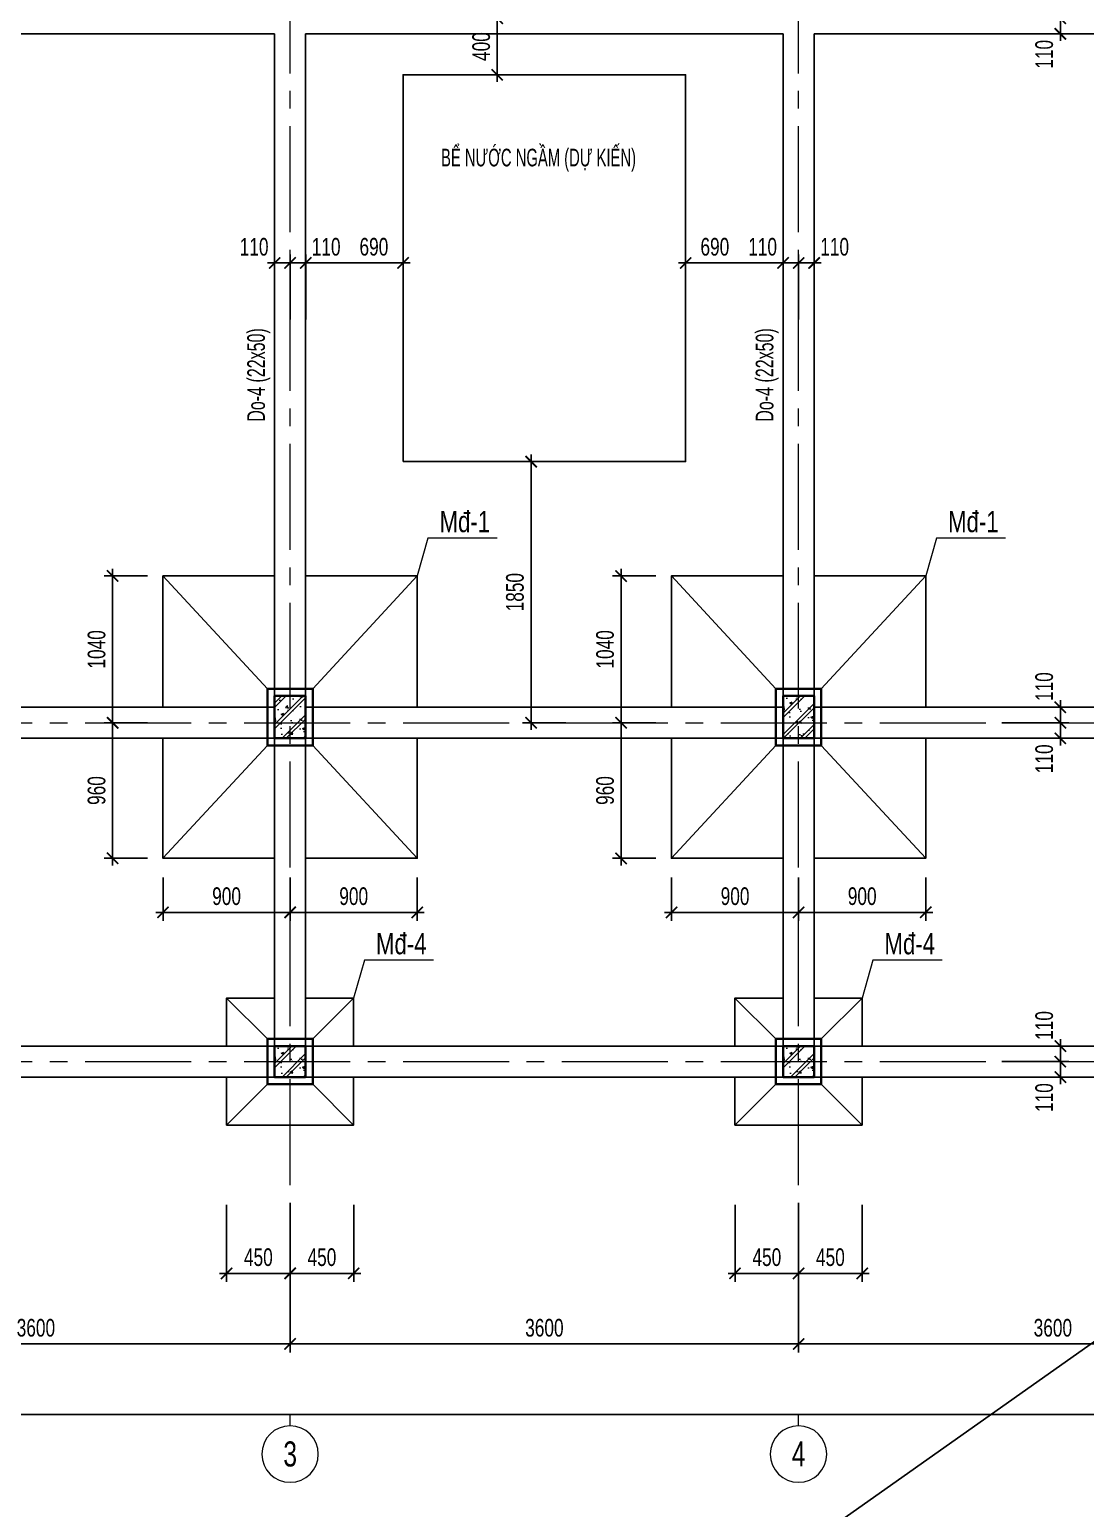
# Model space of a CAD drawing. Header units: millimetres. Extents: x 0 to 42050, y 0 to 29700.
# Drawn here: x 10343 to 17818, y 11447 to 21922 of the extents above; entities that cross this region are included whole.
import ezdxf
from ezdxf.enums import TextEntityAlignment as Align

# ---------------------------------------------------------------- set-up
doc = ezdxf.new("R2010")
doc.units = ezdxf.units.MM
doc.header["$LTSCALE"] = 1000
doc.header["$MEASUREMENT"] = 0
doc.linetypes.add('CENTER2', pattern=[1.125, 0.75, -0.125, 0.125, -0.125])
for name, color, linetype, lineweight in [('CDC_01.AXIS', 160, 'CENTER2', 13), ('CDC_02.DIM', 1, 'Continuous', 18), ('CDC_03.BORDER', 3, 'Continuous', 25), ('CDC_07.TEXTCOL', 3, 'Continuous', 18), ('CDC_08.TEXTBEAM', 2, 'Continuous', 18), ('CDC_09.COLUMN', 4, 'Continuous', 35), ('CDC_10.HATCH', 251, 'Continuous', 9)]:
    doc.layers.add(name, color=color, linetype=linetype, lineweight=lineweight)
doc.layers.add('KCS_Plotter', color=11, linetype='Continuous', plot=False)
doc.styles.add('KCS_BIGTEXT', font='arial.ttf', dxfattribs={"width": 0.7})
doc.styles.add('KCS_SMTEXT', font='arial.ttf', dxfattribs={"width": 0.7})
doc.dimstyles.new('KCS_DIM50', dxfattribs={"dimscale": 50, "dimtxt": 2.5, "dimasz": 1.6, "dimexe": 1.2, "dimexo": 0, "dimgap": 1, "dimtad": 1, "dimdec": 0, "dimzin": 0, "dimdsep": 46, "dimtxsty": 'KCS_SMTEXT', "dimblk": 'ARCHTICK', "dimcen": 0, "dimdle": 1, "dimclrd": 256, "dimclre": 256, "dimclrt": 2, "dimadec": 0, "dimazin": 0, "dimtfac": 1, "dimtdec": 0, "dimtix": 1, "dimtmove": 2, "dimatfit": 3, "dimfxl": 1, "dimtolj": 1, "dimtzin": 0, "dimarcsym": 0})

# ---------------------------------------------------------------- blocks, each defined once
blk = doc.blocks.new('_ArchTick')
at = {"color": 0, "linetype": 'ByBlock', "const_width": 0.15}
blk.add_lwpolyline([(-0.5, -0.5), (0.5, 0.5)], dxfattribs=at)
blk = doc.blocks.new('*D5')
at = {"layer": 'CDC_02.DIM', "lineweight": -2, "transparency": 16777216}
for p, q in [((4988, 13612), (4988, 12052)), ((33788, 13612), (33788, 12052)), ((33838, 12112), (4938, 12112))]:
    blk.add_line(p, q, dxfattribs=at)
at = {"layer": 'DEFPOINTS', "color": 0, "transparency": 16777216}
for p in [(4988, 13612), (33788, 13612), (4988, 12112)]:
    blk.add_point(p, dxfattribs=at)
at = {"layer": 'CDC_02.DIM', "lineweight": -2, "transparency": 16777216, "xscale": 80, "yscale": 80, "zscale": 80, "rotation": 180}
blk.add_blockref('_ArchTick', (4988, 12112), dxfattribs=at)
at = {"layer": 'CDC_02.DIM', "lineweight": -2, "transparency": 16777216, "xscale": 80, "yscale": 80, "zscale": 80}
blk.add_blockref('_ArchTick', (33788, 12112), dxfattribs=at)
at = {"layer": 'CDC_02.DIM', "color": 2, "transparency": 16777216, "insert": (19388, 12226), "char_height": 125, "attachment_point": 5, "style": 'KCS_SMTEXT'}
blk.add_mtext('\\A1;28800', dxfattribs=at)
blk = doc.blocks.new('*D12')
at = {"layer": 'CDC_02.DIM', "lineweight": -2, "transparency": 16777216}
for p, q in [((8588, 13612), (8588, 12552)), ((12188, 13612), (12188, 12552)), ((8538, 12612), (12238, 12612))]:
    blk.add_line(p, q, dxfattribs=at)
at = {"layer": 'DEFPOINTS', "color": 0, "transparency": 16777216}
for p in [(8588, 13612), (12188, 13612), (12188, 12612)]:
    blk.add_point(p, dxfattribs=at)
at = {"layer": 'CDC_02.DIM', "lineweight": -2, "transparency": 16777216, "xscale": 80, "yscale": 80, "zscale": 80, "rotation": 180}
blk.add_blockref('_ArchTick', (8588, 12612), dxfattribs=at)
at = {"layer": 'CDC_02.DIM', "lineweight": -2, "transparency": 16777216, "xscale": 80, "yscale": 80, "zscale": 80}
blk.add_blockref('_ArchTick', (12188, 12612), dxfattribs=at)
at = {"layer": 'CDC_02.DIM', "color": 2, "transparency": 16777216, "insert": (10388, 12726), "char_height": 125, "attachment_point": 5, "style": 'KCS_SMTEXT'}
blk.add_mtext('\\A1;3600', dxfattribs=at)
blk = doc.blocks.new('*D13')
at = {"layer": 'CDC_02.DIM', "lineweight": -2, "transparency": 16777216}
for p, q in [((12188, 13612), (12188, 12552)), ((15788, 13612), (15788, 12552)), ((12138, 12612), (15838, 12612))]:
    blk.add_line(p, q, dxfattribs=at)
at = {"layer": 'DEFPOINTS', "color": 0, "transparency": 16777216}
for p in [(12188, 13612), (15788, 13612), (15788, 12612)]:
    blk.add_point(p, dxfattribs=at)
at = {"layer": 'CDC_02.DIM', "lineweight": -2, "transparency": 16777216, "xscale": 80, "yscale": 80, "zscale": 80, "rotation": 180}
blk.add_blockref('_ArchTick', (12188, 12612), dxfattribs=at)
at = {"layer": 'CDC_02.DIM', "lineweight": -2, "transparency": 16777216, "xscale": 80, "yscale": 80, "zscale": 80}
blk.add_blockref('_ArchTick', (15788, 12612), dxfattribs=at)
at = {"layer": 'CDC_02.DIM', "color": 2, "transparency": 16777216, "insert": (13988, 12726), "char_height": 125, "attachment_point": 5, "style": 'KCS_SMTEXT'}
blk.add_mtext('\\A1;3600', dxfattribs=at)
blk = doc.blocks.new('*D15')
at = {"layer": 'CDC_02.DIM', "lineweight": -2, "transparency": 16777216}
for p, q in [((15788, 13612), (15788, 12552)), ((19388, 13612), (19388, 12552)), ((15738, 12612), (19438, 12612))]:
    blk.add_line(p, q, dxfattribs=at)
at = {"layer": 'DEFPOINTS', "color": 0, "transparency": 16777216}
for p in [(15788, 13612), (19388, 13612), (19388, 12612)]:
    blk.add_point(p, dxfattribs=at)
at = {"layer": 'CDC_02.DIM', "lineweight": -2, "transparency": 16777216, "xscale": 80, "yscale": 80, "zscale": 80, "rotation": 180}
blk.add_blockref('_ArchTick', (15788, 12612), dxfattribs=at)
at = {"layer": 'CDC_02.DIM', "lineweight": -2, "transparency": 16777216, "xscale": 80, "yscale": 80, "zscale": 80}
blk.add_blockref('_ArchTick', (19388, 12612), dxfattribs=at)
at = {"layer": 'CDC_02.DIM', "color": 2, "transparency": 16777216, "insert": (17588, 12726), "char_height": 125, "attachment_point": 5, "style": 'KCS_SMTEXT'}
blk.add_mtext('\\A1;3600', dxfattribs=at)
blk = doc.blocks.new('vong')
at = {"layer": 'CDC_02.DIM', "color": 1}
blk.add_line((0, -160), (0, 0), dxfattribs=at)
blk.add_circle((0, -560), 400, dxfattribs=at)
blk = doc.blocks.new('*D57')
at = {"layer": 'CDC_02.DIM', "lineweight": -2, "transparency": 16777216}
for p, q in [((11738, 13598), (11738, 13052)), ((12188, 13598), (12188, 13052)), ((11688, 13112), (12238, 13112))]:
    blk.add_line(p, q, dxfattribs=at)
at = {"layer": 'DEFPOINTS', "color": 0, "transparency": 16777216}
for p in [(11738, 13598), (12188, 13598), (12188, 13112)]:
    blk.add_point(p, dxfattribs=at)
at = {"layer": 'CDC_02.DIM', "lineweight": -2, "transparency": 16777216, "xscale": 80, "yscale": 80, "zscale": 80, "rotation": 180}
blk.add_blockref('_ArchTick', (11738, 13112), dxfattribs=at)
at = {"layer": 'CDC_02.DIM', "lineweight": -2, "transparency": 16777216, "xscale": 80, "yscale": 80, "zscale": 80}
blk.add_blockref('_ArchTick', (12188, 13112), dxfattribs=at)
at = {"layer": 'CDC_02.DIM', "color": 2, "transparency": 16777216, "insert": (11963, 13226), "char_height": 125, "attachment_point": 5, "style": 'KCS_SMTEXT'}
blk.add_mtext('\\A1;450', dxfattribs=at)
blk = doc.blocks.new('*D58')
at = {"layer": 'CDC_02.DIM', "lineweight": -2, "transparency": 16777216}
for p, q in [((12188, 13598), (12188, 13052)), ((12638, 13598), (12638, 13052)), ((12138, 13112), (12688, 13112))]:
    blk.add_line(p, q, dxfattribs=at)
at = {"layer": 'DEFPOINTS', "color": 0, "transparency": 16777216}
for p in [(12188, 13598), (12638, 13598), (12638, 13112)]:
    blk.add_point(p, dxfattribs=at)
at = {"layer": 'CDC_02.DIM', "lineweight": -2, "transparency": 16777216, "xscale": 80, "yscale": 80, "zscale": 80, "rotation": 180}
blk.add_blockref('_ArchTick', (12188, 13112), dxfattribs=at)
at = {"layer": 'CDC_02.DIM', "lineweight": -2, "transparency": 16777216, "xscale": 80, "yscale": 80, "zscale": 80}
blk.add_blockref('_ArchTick', (12638, 13112), dxfattribs=at)
at = {"layer": 'CDC_02.DIM', "color": 2, "transparency": 16777216, "insert": (12413, 13226), "char_height": 125, "attachment_point": 5, "style": 'KCS_SMTEXT'}
blk.add_mtext('\\A1;450', dxfattribs=at)
blk = doc.blocks.new('*D59')
at = {"layer": 'CDC_02.DIM', "lineweight": -2, "transparency": 16777216}
for p, q in [((15338, 13598), (15338, 13052)), ((15788, 13598), (15788, 13052)), ((15288, 13112), (15838, 13112))]:
    blk.add_line(p, q, dxfattribs=at)
at = {"layer": 'DEFPOINTS', "color": 0, "transparency": 16777216}
for p in [(15338, 13598), (15788, 13598), (15788, 13112)]:
    blk.add_point(p, dxfattribs=at)
at = {"layer": 'CDC_02.DIM', "lineweight": -2, "transparency": 16777216, "xscale": 80, "yscale": 80, "zscale": 80, "rotation": 180}
blk.add_blockref('_ArchTick', (15338, 13112), dxfattribs=at)
at = {"layer": 'CDC_02.DIM', "lineweight": -2, "transparency": 16777216, "xscale": 80, "yscale": 80, "zscale": 80}
blk.add_blockref('_ArchTick', (15788, 13112), dxfattribs=at)
at = {"layer": 'CDC_02.DIM', "color": 2, "transparency": 16777216, "insert": (15563, 13226), "char_height": 125, "attachment_point": 5, "style": 'KCS_SMTEXT'}
blk.add_mtext('\\A1;450', dxfattribs=at)
blk = doc.blocks.new('*D60')
at = {"layer": 'CDC_02.DIM', "lineweight": -2, "transparency": 16777216}
for p, q in [((15788, 13598), (15788, 13052)), ((16238, 13598), (16238, 13052)), ((15738, 13112), (16288, 13112))]:
    blk.add_line(p, q, dxfattribs=at)
at = {"layer": 'DEFPOINTS', "color": 0, "transparency": 16777216}
for p in [(15788, 13598), (16238, 13598), (16238, 13112)]:
    blk.add_point(p, dxfattribs=at)
at = {"layer": 'CDC_02.DIM', "lineweight": -2, "transparency": 16777216, "xscale": 80, "yscale": 80, "zscale": 80, "rotation": 180}
blk.add_blockref('_ArchTick', (15788, 13112), dxfattribs=at)
at = {"layer": 'CDC_02.DIM', "lineweight": -2, "transparency": 16777216, "xscale": 80, "yscale": 80, "zscale": 80}
blk.add_blockref('_ArchTick', (16238, 13112), dxfattribs=at)
at = {"layer": 'CDC_02.DIM', "color": 2, "transparency": 16777216, "insert": (16013, 13226), "char_height": 125, "attachment_point": 5, "style": 'KCS_SMTEXT'}
blk.add_mtext('\\A1;450', dxfattribs=at)
blk = doc.blocks.new('*D99')
at = {"layer": 'CDC_02.DIM', "lineweight": -2, "transparency": 16777216}
for p, q in [((11178, 17012), (10871, 17012)), ((10931, 16002), (10931, 17062)), ((11178, 16052), (10871, 16052))]:
    blk.add_line(p, q, dxfattribs=at)
at = {"layer": 'DEFPOINTS', "color": 0, "transparency": 16777216}
for p in [(10931, 17012), (11178, 17012), (11178, 16052)]:
    blk.add_point(p, dxfattribs=at)
at = {"layer": 'CDC_02.DIM', "lineweight": -2, "transparency": 16777216, "xscale": 80, "yscale": 80, "zscale": 80}
for p, rotation in [((10931, 17012), 90), ((10931, 16052), 270)]:
    blk.add_blockref('_ArchTick', p, dxfattribs=dict(at, rotation=rotation))
at = {"layer": 'CDC_02.DIM', "color": 2, "transparency": 16777216, "insert": (10818, 16532), "char_height": 125, "attachment_point": 5, "rotation": 90, "style": 'KCS_SMTEXT'}
blk.add_mtext('\\A1;960', dxfattribs=at)
blk = doc.blocks.new('*D100')
at = {"layer": 'CDC_02.DIM', "lineweight": -2, "transparency": 16777216}
for p, q in [((11178, 18052), (10871, 18052)), ((10931, 16962), (10931, 18102)), ((11178, 17012), (10871, 17012))]:
    blk.add_line(p, q, dxfattribs=at)
at = {"layer": 'DEFPOINTS', "color": 0, "transparency": 16777216}
for p in [(10931, 18052), (11178, 18052), (11178, 17012)]:
    blk.add_point(p, dxfattribs=at)
at = {"layer": 'CDC_02.DIM', "lineweight": -2, "transparency": 16777216, "xscale": 80, "yscale": 80, "zscale": 80}
for p, rotation in [((10931, 18052), 90), ((10931, 17012), 270)]:
    blk.add_blockref('_ArchTick', p, dxfattribs=dict(at, rotation=rotation))
at = {"layer": 'CDC_02.DIM', "color": 2, "transparency": 16777216, "insert": (10818, 17532), "char_height": 125, "attachment_point": 5, "rotation": 90, "style": 'KCS_SMTEXT'}
blk.add_mtext('\\A1;1040', dxfattribs=at)
blk = doc.blocks.new('*D101')
at = {"layer": 'CDC_02.DIM', "lineweight": -2, "transparency": 16777216}
for p, q in [((14778, 17012), (14471, 17012)), ((14531, 16002), (14531, 17062)), ((14778, 16052), (14471, 16052))]:
    blk.add_line(p, q, dxfattribs=at)
at = {"layer": 'DEFPOINTS', "color": 0, "transparency": 16777216}
for p in [(14531, 17012), (14778, 17012), (14778, 16052)]:
    blk.add_point(p, dxfattribs=at)
at = {"layer": 'CDC_02.DIM', "lineweight": -2, "transparency": 16777216, "xscale": 80, "yscale": 80, "zscale": 80}
for p, rotation in [((14531, 17012), 90), ((14531, 16052), 270)]:
    blk.add_blockref('_ArchTick', p, dxfattribs=dict(at, rotation=rotation))
at = {"layer": 'CDC_02.DIM', "color": 2, "transparency": 16777216, "insert": (14418, 16532), "char_height": 125, "attachment_point": 5, "rotation": 90, "style": 'KCS_SMTEXT'}
blk.add_mtext('\\A1;960', dxfattribs=at)
blk = doc.blocks.new('*D102')
at = {"layer": 'CDC_02.DIM', "lineweight": -2, "transparency": 16777216}
for p, q in [((14778, 18052), (14471, 18052)), ((14531, 16962), (14531, 18102)), ((14778, 17012), (14471, 17012))]:
    blk.add_line(p, q, dxfattribs=at)
at = {"layer": 'DEFPOINTS', "color": 0, "transparency": 16777216}
for p in [(14531, 18052), (14778, 18052), (14778, 17012)]:
    blk.add_point(p, dxfattribs=at)
at = {"layer": 'CDC_02.DIM', "lineweight": -2, "transparency": 16777216, "xscale": 80, "yscale": 80, "zscale": 80}
for p, rotation in [((14531, 18052), 90), ((14531, 17012), 270)]:
    blk.add_blockref('_ArchTick', p, dxfattribs=dict(at, rotation=rotation))
at = {"layer": 'CDC_02.DIM', "color": 2, "transparency": 16777216, "insert": (14418, 17532), "char_height": 125, "attachment_point": 5, "rotation": 90, "style": 'KCS_SMTEXT'}
blk.add_mtext('\\A1;1040', dxfattribs=at)
blk = doc.blocks.new('*D113')
at = {"layer": 'CDC_02.DIM', "lineweight": -2, "transparency": 16777216}
for p, q in [((11288, 15916), (11288, 15609)), ((12188, 15916), (12188, 15609)), ((11238, 15669), (12238, 15669))]:
    blk.add_line(p, q, dxfattribs=at)
at = {"layer": 'DEFPOINTS', "color": 0, "transparency": 16777216}
for p in [(11288, 15916), (12188, 15916), (12188, 15669)]:
    blk.add_point(p, dxfattribs=at)
at = {"layer": 'CDC_02.DIM', "lineweight": -2, "transparency": 16777216, "xscale": 80, "yscale": 80, "zscale": 80, "rotation": 180}
blk.add_blockref('_ArchTick', (11288, 15669), dxfattribs=at)
at = {"layer": 'CDC_02.DIM', "lineweight": -2, "transparency": 16777216, "xscale": 80, "yscale": 80, "zscale": 80}
blk.add_blockref('_ArchTick', (12188, 15669), dxfattribs=at)
at = {"layer": 'CDC_02.DIM', "color": 2, "transparency": 16777216, "insert": (11738, 15783), "char_height": 125, "attachment_point": 5, "style": 'KCS_SMTEXT'}
blk.add_mtext('\\A1;900', dxfattribs=at)
blk = doc.blocks.new('*D114')
at = {"layer": 'CDC_02.DIM', "lineweight": -2, "transparency": 16777216}
for p, q in [((12188, 15916), (12188, 15609)), ((13088, 15916), (13088, 15609)), ((12138, 15669), (13138, 15669))]:
    blk.add_line(p, q, dxfattribs=at)
at = {"layer": 'DEFPOINTS', "color": 0, "transparency": 16777216}
for p in [(12188, 15916), (13088, 15916), (13088, 15669)]:
    blk.add_point(p, dxfattribs=at)
at = {"layer": 'CDC_02.DIM', "lineweight": -2, "transparency": 16777216, "xscale": 80, "yscale": 80, "zscale": 80, "rotation": 180}
blk.add_blockref('_ArchTick', (12188, 15669), dxfattribs=at)
at = {"layer": 'CDC_02.DIM', "lineweight": -2, "transparency": 16777216, "xscale": 80, "yscale": 80, "zscale": 80}
blk.add_blockref('_ArchTick', (13088, 15669), dxfattribs=at)
at = {"layer": 'CDC_02.DIM', "color": 2, "transparency": 16777216, "insert": (12638, 15783), "char_height": 125, "attachment_point": 5, "style": 'KCS_SMTEXT'}
blk.add_mtext('\\A1;900', dxfattribs=at)
blk = doc.blocks.new('*D115')
at = {"layer": 'CDC_02.DIM', "lineweight": -2, "transparency": 16777216}
for p, q in [((14888, 15916), (14888, 15609)), ((15788, 15916), (15788, 15609)), ((14838, 15669), (15838, 15669))]:
    blk.add_line(p, q, dxfattribs=at)
at = {"layer": 'DEFPOINTS', "color": 0, "transparency": 16777216}
for p in [(14888, 15916), (15788, 15916), (15788, 15669)]:
    blk.add_point(p, dxfattribs=at)
at = {"layer": 'CDC_02.DIM', "lineweight": -2, "transparency": 16777216, "xscale": 80, "yscale": 80, "zscale": 80, "rotation": 180}
blk.add_blockref('_ArchTick', (14888, 15669), dxfattribs=at)
at = {"layer": 'CDC_02.DIM', "lineweight": -2, "transparency": 16777216, "xscale": 80, "yscale": 80, "zscale": 80}
blk.add_blockref('_ArchTick', (15788, 15669), dxfattribs=at)
at = {"layer": 'CDC_02.DIM', "color": 2, "transparency": 16777216, "insert": (15338, 15783), "char_height": 125, "attachment_point": 5, "style": 'KCS_SMTEXT'}
blk.add_mtext('\\A1;900', dxfattribs=at)
blk = doc.blocks.new('*D116')
at = {"layer": 'CDC_02.DIM', "lineweight": -2, "transparency": 16777216}
for p, q in [((15788, 15916), (15788, 15609)), ((16688, 15916), (16688, 15609)), ((15738, 15669), (16738, 15669))]:
    blk.add_line(p, q, dxfattribs=at)
at = {"layer": 'DEFPOINTS', "color": 0, "transparency": 16777216}
for p in [(15788, 15916), (16688, 15916), (16688, 15669)]:
    blk.add_point(p, dxfattribs=at)
at = {"layer": 'CDC_02.DIM', "lineweight": -2, "transparency": 16777216, "xscale": 80, "yscale": 80, "zscale": 80, "rotation": 180}
blk.add_blockref('_ArchTick', (15788, 15669), dxfattribs=at)
at = {"layer": 'CDC_02.DIM', "lineweight": -2, "transparency": 16777216, "xscale": 80, "yscale": 80, "zscale": 80}
blk.add_blockref('_ArchTick', (16688, 15669), dxfattribs=at)
at = {"layer": 'CDC_02.DIM', "color": 2, "transparency": 16777216, "insert": (16238, 15783), "char_height": 125, "attachment_point": 5, "style": 'KCS_SMTEXT'}
blk.add_mtext('\\A1;900', dxfattribs=at)
blk = doc.blocks.new('*D128')
at = {"layer": 'CDC_02.DIM', "lineweight": -2, "transparency": 16777216}
for p, q in [((13901, 22002), (13594, 22002)), ((13654, 21552), (13654, 22052)), ((13901, 21602), (13594, 21602))]:
    blk.add_line(p, q, dxfattribs=at)
at = {"layer": 'DEFPOINTS', "color": 0, "transparency": 16777216}
for p in [(13654, 22002), (13901, 22002), (13901, 21602)]:
    blk.add_point(p, dxfattribs=at)
at = {"layer": 'CDC_02.DIM', "lineweight": -2, "transparency": 16777216, "xscale": 80, "yscale": 80, "zscale": 80}
for p, rotation in [((13654, 22002), 90), ((13654, 21602), 270)]:
    blk.add_blockref('_ArchTick', p, dxfattribs=dict(at, rotation=rotation))
at = {"layer": 'CDC_02.DIM', "color": 2, "transparency": 16777216, "insert": (13541, 21802), "char_height": 125, "attachment_point": 5, "rotation": 90, "style": 'KCS_SMTEXT'}
blk.add_mtext('\\A1;400', dxfattribs=at)
blk = doc.blocks.new('*D129')
at = {"layer": 'CDC_02.DIM', "lineweight": -2, "transparency": 16777216}
for p, q in [((14141, 18862), (13834, 18862)), ((13894, 16962), (13894, 18912)), ((14141, 17012), (13834, 17012))]:
    blk.add_line(p, q, dxfattribs=at)
at = {"layer": 'DEFPOINTS', "color": 0, "transparency": 16777216}
for p in [(13894, 18862), (14141, 18862), (14141, 17012)]:
    blk.add_point(p, dxfattribs=at)
at = {"layer": 'CDC_02.DIM', "lineweight": -2, "transparency": 16777216, "xscale": 80, "yscale": 80, "zscale": 80}
for p, rotation in [((13894, 18862), 90), ((13894, 17012), 270)]:
    blk.add_blockref('_ArchTick', p, dxfattribs=dict(at, rotation=rotation))
at = {"layer": 'CDC_02.DIM', "color": 2, "transparency": 16777216, "insert": (13780, 17937), "char_height": 125, "attachment_point": 5, "rotation": 90, "style": 'KCS_SMTEXT'}
blk.add_mtext('\\A1;1850', dxfattribs=at)
blk = doc.blocks.new('*D137')
at = {"layer": 'CDC_02.DIM', "lineweight": -2, "transparency": 16777216}
for p, q in [((17226, 22002), (17701, 22002)), ((17641, 22052), (17641, 21842)), ((17226, 21892), (17701, 21892))]:
    blk.add_line(p, q, dxfattribs=at)
at = {"layer": 'DEFPOINTS', "color": 0, "transparency": 16777216}
for p in [(17226, 22002), (17226, 21892), (17641, 21892)]:
    blk.add_point(p, dxfattribs=at)
at = {"layer": 'CDC_02.DIM', "lineweight": -2, "transparency": 16777216, "xscale": 80, "yscale": 80, "zscale": 80}
for p, rotation in [((17641, 22002), 90), ((17641, 21892), 270)]:
    blk.add_blockref('_ArchTick', p, dxfattribs=dict(at, rotation=rotation))
at = {"layer": 'CDC_02.DIM', "color": 2, "transparency": 16777216, "insert": (17527, 21747), "char_height": 125, "attachment_point": 5, "rotation": 90, "style": 'KCS_SMTEXT'}
blk.add_mtext('\\A1;110', dxfattribs=at)
blk = doc.blocks.new('*D139')
at = {"layer": 'CDC_02.DIM', "lineweight": -2, "transparency": 16777216}
for p, q in [((17226, 17012), (17701, 17012)), ((17641, 17062), (17641, 16852)), ((17226, 16902), (17701, 16902))]:
    blk.add_line(p, q, dxfattribs=at)
at = {"layer": 'DEFPOINTS', "color": 0, "transparency": 16777216}
for p in [(17226, 17012), (17226, 16902), (17641, 16902)]:
    blk.add_point(p, dxfattribs=at)
at = {"layer": 'CDC_02.DIM', "lineweight": -2, "transparency": 16777216, "xscale": 80, "yscale": 80, "zscale": 80}
for p, rotation in [((17641, 17012), 90), ((17641, 16902), 270)]:
    blk.add_blockref('_ArchTick', p, dxfattribs=dict(at, rotation=rotation))
at = {"layer": 'CDC_02.DIM', "color": 2, "transparency": 16777216, "insert": (17527, 16757), "char_height": 125, "attachment_point": 5, "rotation": 90, "style": 'KCS_SMTEXT'}
blk.add_mtext('\\A1;110', dxfattribs=at)
blk = doc.blocks.new('*D140')
at = {"layer": 'CDC_02.DIM', "lineweight": -2, "transparency": 16777216}
for p, q in [((17226, 17122), (17701, 17122)), ((17641, 16962), (17641, 17172)), ((17226, 17012), (17701, 17012))]:
    blk.add_line(p, q, dxfattribs=at)
at = {"layer": 'DEFPOINTS', "color": 0, "transparency": 16777216}
for p in [(17226, 17122), (17641, 17122), (17226, 17012)]:
    blk.add_point(p, dxfattribs=at)
at = {"layer": 'CDC_02.DIM', "lineweight": -2, "transparency": 16777216, "xscale": 80, "yscale": 80, "zscale": 80}
for p, rotation in [((17641, 17122), 90), ((17641, 17012), 270)]:
    blk.add_blockref('_ArchTick', p, dxfattribs=dict(at, rotation=rotation))
at = {"layer": 'CDC_02.DIM', "color": 2, "transparency": 16777216, "insert": (17527, 17268), "char_height": 125, "attachment_point": 5, "rotation": 90, "style": 'KCS_SMTEXT'}
blk.add_mtext('\\A1;110', dxfattribs=at)
blk = doc.blocks.new('*D141')
at = {"layer": 'CDC_02.DIM', "lineweight": -2, "transparency": 16777216}
for p, q in [((17226, 14612), (17701, 14612)), ((17641, 14662), (17641, 14452)), ((17226, 14502), (17701, 14502))]:
    blk.add_line(p, q, dxfattribs=at)
at = {"layer": 'DEFPOINTS', "color": 0, "transparency": 16777216}
for p in [(17226, 14612), (17226, 14502), (17641, 14502)]:
    blk.add_point(p, dxfattribs=at)
at = {"layer": 'CDC_02.DIM', "lineweight": -2, "transparency": 16777216, "xscale": 80, "yscale": 80, "zscale": 80}
for p, rotation in [((17641, 14612), 90), ((17641, 14502), 270)]:
    blk.add_blockref('_ArchTick', p, dxfattribs=dict(at, rotation=rotation))
at = {"layer": 'CDC_02.DIM', "color": 2, "transparency": 16777216, "insert": (17527, 14357), "char_height": 125, "attachment_point": 5, "rotation": 90, "style": 'KCS_SMTEXT'}
blk.add_mtext('\\A1;110', dxfattribs=at)
blk = doc.blocks.new('*D142')
at = {"layer": 'CDC_02.DIM', "lineweight": -2, "transparency": 16777216}
for p, q in [((17641, 14562), (17641, 14772)), ((17226, 14722), (17701, 14722)), ((17226, 14612), (17701, 14612))]:
    blk.add_line(p, q, dxfattribs=at)
at = {"layer": 'DEFPOINTS', "color": 0, "transparency": 16777216}
for p in [(17226, 14722), (17641, 14722), (17226, 14612)]:
    blk.add_point(p, dxfattribs=at)
at = {"layer": 'CDC_02.DIM', "lineweight": -2, "transparency": 16777216, "xscale": 80, "yscale": 80, "zscale": 80}
for p, rotation in [((17641, 14722), 90), ((17641, 14612), 270)]:
    blk.add_blockref('_ArchTick', p, dxfattribs=dict(at, rotation=rotation))
at = {"layer": 'CDC_02.DIM', "color": 2, "transparency": 16777216, "insert": (17527, 14868), "char_height": 125, "attachment_point": 5, "rotation": 90, "style": 'KCS_SMTEXT'}
blk.add_mtext('\\A1;110', dxfattribs=at)
blk = doc.blocks.new('*D148')
at = {"layer": 'CDC_02.DIM', "lineweight": -2, "transparency": 16777216}
for p, q in [((12298, 19869), (12298, 20329)), ((12988, 19869), (12988, 20329)), ((12248, 20269), (13038, 20269))]:
    blk.add_line(p, q, dxfattribs=at)
at = {"layer": 'DEFPOINTS', "color": 0, "transparency": 16777216}
for p in [(12988, 20269), (12298, 19869), (12988, 19869)]:
    blk.add_point(p, dxfattribs=at)
at = {"layer": 'CDC_02.DIM', "lineweight": -2, "transparency": 16777216, "xscale": 80, "yscale": 80, "zscale": 80, "rotation": 180}
blk.add_blockref('_ArchTick', (12298, 20269), dxfattribs=at)
at = {"layer": 'CDC_02.DIM', "lineweight": -2, "transparency": 16777216, "xscale": 80, "yscale": 80, "zscale": 80}
blk.add_blockref('_ArchTick', (12988, 20269), dxfattribs=at)
at = {"layer": 'CDC_02.DIM', "color": 2, "transparency": 16777216, "insert": (12781, 20383), "char_height": 125, "attachment_point": 5, "style": 'KCS_SMTEXT'}
blk.add_mtext('\\A1;690', dxfattribs=at)
blk = doc.blocks.new('*D149')
at = {"layer": 'CDC_02.DIM', "lineweight": -2, "transparency": 16777216}
for p, q in [((12188, 19869), (12188, 20329)), ((12298, 19869), (12298, 20329)), ((12348, 20269), (12138, 20269))]:
    blk.add_line(p, q, dxfattribs=at)
at = {"layer": 'DEFPOINTS', "color": 0, "transparency": 16777216}
for p in [(12188, 20269), (12188, 19869), (12298, 19869)]:
    blk.add_point(p, dxfattribs=at)
at = {"layer": 'CDC_02.DIM', "lineweight": -2, "transparency": 16777216, "xscale": 80, "yscale": 80, "zscale": 80, "rotation": 180}
blk.add_blockref('_ArchTick', (12188, 20269), dxfattribs=at)
at = {"layer": 'CDC_02.DIM', "lineweight": -2, "transparency": 16777216, "xscale": 80, "yscale": 80, "zscale": 80}
blk.add_blockref('_ArchTick', (12298, 20269), dxfattribs=at)
at = {"layer": 'CDC_02.DIM', "color": 2, "transparency": 16777216, "insert": (12443, 20383), "char_height": 125, "attachment_point": 5, "style": 'KCS_SMTEXT'}
blk.add_mtext('\\A1;110', dxfattribs=at)
blk = doc.blocks.new('*D150')
at = {"layer": 'CDC_02.DIM', "lineweight": -2, "transparency": 16777216}
for p, q in [((12078, 19869), (12078, 20329)), ((12188, 19869), (12188, 20329)), ((12028, 20269), (12238, 20269))]:
    blk.add_line(p, q, dxfattribs=at)
at = {"layer": 'DEFPOINTS', "color": 0, "transparency": 16777216}
for p in [(12188, 20269), (12078, 19869), (12188, 19869)]:
    blk.add_point(p, dxfattribs=at)
at = {"layer": 'CDC_02.DIM', "lineweight": -2, "transparency": 16777216, "xscale": 80, "yscale": 80, "zscale": 80, "rotation": 180}
blk.add_blockref('_ArchTick', (12078, 20269), dxfattribs=at)
at = {"layer": 'CDC_02.DIM', "lineweight": -2, "transparency": 16777216, "xscale": 80, "yscale": 80, "zscale": 80}
blk.add_blockref('_ArchTick', (12188, 20269), dxfattribs=at)
at = {"layer": 'CDC_02.DIM', "color": 2, "transparency": 16777216, "insert": (11933, 20383), "char_height": 125, "attachment_point": 5, "style": 'KCS_SMTEXT'}
blk.add_mtext('\\A1;110', dxfattribs=at)
blk = doc.blocks.new('*D151')
at = {"layer": 'CDC_02.DIM', "lineweight": -2, "transparency": 16777216}
for p, q in [((14988, 19869), (14988, 20329)), ((15678, 19869), (15678, 20329)), ((15728, 20269), (14938, 20269))]:
    blk.add_line(p, q, dxfattribs=at)
at = {"layer": 'DEFPOINTS', "color": 0, "transparency": 16777216}
for p in [(14988, 20269), (14988, 19869), (15678, 19869)]:
    blk.add_point(p, dxfattribs=at)
at = {"layer": 'CDC_02.DIM', "lineweight": -2, "transparency": 16777216, "xscale": 80, "yscale": 80, "zscale": 80, "rotation": 180}
blk.add_blockref('_ArchTick', (14988, 20269), dxfattribs=at)
at = {"layer": 'CDC_02.DIM', "lineweight": -2, "transparency": 16777216, "xscale": 80, "yscale": 80, "zscale": 80}
blk.add_blockref('_ArchTick', (15678, 20269), dxfattribs=at)
at = {"layer": 'CDC_02.DIM', "color": 2, "transparency": 16777216, "insert": (15195, 20383), "char_height": 125, "attachment_point": 5, "style": 'KCS_SMTEXT'}
blk.add_mtext('\\A1;690', dxfattribs=at)
blk = doc.blocks.new('*D152')
at = {"layer": 'CDC_02.DIM', "lineweight": -2, "transparency": 16777216}
for p, q in [((15678, 19869), (15678, 20329)), ((15788, 19869), (15788, 20329)), ((15628, 20269), (15838, 20269))]:
    blk.add_line(p, q, dxfattribs=at)
at = {"layer": 'DEFPOINTS', "color": 0, "transparency": 16777216}
for p in [(15788, 20269), (15678, 19869), (15788, 19869)]:
    blk.add_point(p, dxfattribs=at)
at = {"layer": 'CDC_02.DIM', "lineweight": -2, "transparency": 16777216, "xscale": 80, "yscale": 80, "zscale": 80, "rotation": 180}
blk.add_blockref('_ArchTick', (15678, 20269), dxfattribs=at)
at = {"layer": 'CDC_02.DIM', "lineweight": -2, "transparency": 16777216, "xscale": 80, "yscale": 80, "zscale": 80}
blk.add_blockref('_ArchTick', (15788, 20269), dxfattribs=at)
at = {"layer": 'CDC_02.DIM', "color": 2, "transparency": 16777216, "insert": (15533, 20383), "char_height": 125, "attachment_point": 5, "style": 'KCS_SMTEXT'}
blk.add_mtext('\\A1;110', dxfattribs=at)
blk = doc.blocks.new('*D153')
at = {"layer": 'CDC_02.DIM', "lineweight": -2, "transparency": 16777216}
for p, q in [((15788, 19869), (15788, 20329)), ((15898, 19869), (15898, 20329)), ((15948, 20269), (15738, 20269))]:
    blk.add_line(p, q, dxfattribs=at)
at = {"layer": 'DEFPOINTS', "color": 0, "transparency": 16777216}
for p in [(15788, 20269), (15788, 19869), (15898, 19869)]:
    blk.add_point(p, dxfattribs=at)
at = {"layer": 'CDC_02.DIM', "lineweight": -2, "transparency": 16777216, "xscale": 80, "yscale": 80, "zscale": 80, "rotation": 180}
blk.add_blockref('_ArchTick', (15788, 20269), dxfattribs=at)
at = {"layer": 'CDC_02.DIM', "lineweight": -2, "transparency": 16777216, "xscale": 80, "yscale": 80, "zscale": 80}
blk.add_blockref('_ArchTick', (15898, 20269), dxfattribs=at)
at = {"layer": 'CDC_02.DIM', "color": 2, "transparency": 16777216, "insert": (16043, 20383), "char_height": 125, "attachment_point": 5, "style": 'KCS_SMTEXT'}
blk.add_mtext('\\A1;110', dxfattribs=at)

msp = doc.modelspace()

# ---------------------------------------------------------------- hatches: boundary and pattern name
at = {"layer": 'CDC_10.HATCH'}
h = msp.add_hatch(dxfattribs=at)
h.set_pattern_fill('BT-01', color=256, scale=25, pattern_type=2)
h.set_pattern_definition([(50, (-46845.48, 9885.73), (179.31505, -15.68803), [18.75, -206.25]), (355, (-46845.48, 9885.73), (-34.68783, 188.04803), [15, -165]), (100.4514, (-46830.54, 9884.43), (144.62735, 172.3599), [15.93505, -175.28553]), (46.1842, (-46845.48, 9935.73), (266.8103, -41.37975), [28.125, -309.375]), (96.6356, (-46823.25, 9932.29), (233.6657, 243.5295), [23.9026, -262.9282]), (351.1842, (-46845.48, 9935.73), (233.6655, 243.5297), [22.5, -247.5]), (21, (-46820.48, 9923.23), (149.22676, -100.65472), [18.75, -206.25]), (326, (-46820.48, 9923.23), (60.82883, 181.2875), [15, -165]), (71.4514, (-46808.04, 9914.85), (210.05566, 80.6326), [15.93505, -175.28553]), (37.5, (-46845.48, 9885.734), (3.039964, 83.223463), [0, -163, 0, -167.5, 0, -165.625]), (7.5, (-46845.48, 9885.73), (65.76738, 98.60293), [0, -95.5, 0, -159.25, 0, -63.125]), (327.5, (-46901.23, 9885.734), (133.45561, -5.63872), [0, -62.5, 0, -195, 0, -258.75]), (317.5, (-46926.23, 9885.73), (145.79654, 25.02625), [0, -81.25, 0, -129.5, 0, -183.75]), (45, (-46845.48, 9885.73), (-75.1301, 75.1301), []), (45, (-46845.48, 9916.36), (-75.1301, 75.1301), [])])
h.paths.add_polyline_path([(12077.5, 16902.2), (12297.5, 16902.2), (12297.5, 17202.2), (12077.5, 17202.2)])
h = msp.add_hatch(dxfattribs=at)
h.set_pattern_fill('BT-01', color=256, scale=25, pattern_type=2)
h.set_pattern_definition([(50, (-43245.48, 9965.73), (179.31505, -15.68803), [18.75, -206.25]), (355, (-43245.48, 9965.73), (-34.68783, 188.04803), [15, -165]), (100.4514, (-43230.54, 9964.43), (144.62735, 172.3599), [15.93505, -175.28553]), (46.1842, (-43245.48, 10015.73), (266.8103, -41.37975), [28.125, -309.375]), (96.6356, (-43223.25, 10012.29), (233.6657, 243.5295), [23.9026, -262.9282]), (351.1842, (-43245.48, 10015.73), (233.6655, 243.5297), [22.5, -247.5]), (21, (-43220.48, 10003.23), (149.22676, -100.65472), [18.75, -206.25]), (326, (-43220.48, 10003.23), (60.82883, 181.2875), [15, -165]), (71.4514, (-43208.04, 9994.85), (210.05566, 80.6326), [15.93505, -175.28553]), (37.5, (-43245.48, 9965.734), (3.039964, 83.223463), [0, -163, 0, -167.5, 0, -165.625]), (7.5, (-43245.48, 9965.73), (65.76738, 98.60293), [0, -95.5, 0, -159.25, 0, -63.125]), (327.5, (-43301.23, 9965.734), (133.45561, -5.63872), [0, -62.5, 0, -195, 0, -258.75]), (317.5, (-43326.23, 9965.73), (145.79654, 25.02625), [0, -81.25, 0, -129.5, 0, -183.75]), (45, (-43245.48, 9965.73), (-75.1301, 75.1301), []), (45, (-43245.48, 9996.36), (-75.1301, 75.1301), [])])
h.paths.add_polyline_path([(15677.5, 16902.2), (15897.5, 16902.2), (15897.5, 17202.2), (15677.5, 17202.2)])
h = msp.add_hatch(dxfattribs=at)
h.set_pattern_fill('BT-01', color=256, scale=25, pattern_type=2)
h.set_pattern_definition([(50, (-46845.48, 7485.73), (179.31505, -15.68803), [18.75, -206.25]), (355, (-46845.48, 7485.73), (-34.68783, 188.04803), [15, -165]), (100.4514, (-46830.54, 7484.43), (144.62735, 172.3599), [15.93505, -175.28553]), (46.1842, (-46845.48, 7535.73), (266.8103, -41.37975), [28.125, -309.375]), (96.6356, (-46823.25, 7532.29), (233.6657, 243.5295), [23.9026, -262.9282]), (351.1842, (-46845.48, 7535.73), (233.6655, 243.5297), [22.5, -247.5]), (21, (-46820.48, 7523.23), (149.22676, -100.65472), [18.75, -206.25]), (326, (-46820.48, 7523.23), (60.82883, 181.2875), [15, -165]), (71.4514, (-46808.04, 7514.85), (210.05566, 80.6326), [15.93505, -175.28553]), (37.5, (-46845.48, 7485.734), (3.039964, 83.223463), [0, -163, 0, -167.5, 0, -165.625]), (7.5, (-46845.48, 7485.73), (65.76738, 98.60293), [0, -95.5, 0, -159.25, 0, -63.125]), (327.5, (-46901.23, 7485.734), (133.45561, -5.63872), [0, -62.5, 0, -195, 0, -258.75]), (317.5, (-46926.23, 7485.73), (145.79654, 25.02625), [0, -81.25, 0, -129.5, 0, -183.75]), (45, (-46845.48, 7485.73), (-75.1301, 75.1301), []), (45, (-46845.48, 7516.36), (-75.1301, 75.1301), [])])
h.paths.add_polyline_path([(12077.5, 14502.2), (12297.5, 14502.2), (12297.5, 14722.2), (12077.5, 14722.2)])
h = msp.add_hatch(dxfattribs=at)
h.set_pattern_fill('BT-01', color=256, scale=25, pattern_type=2)
h.set_pattern_definition([(50, (-43245.48, 7485.73), (179.31505, -15.68803), [18.75, -206.25]), (355, (-43245.48, 7485.73), (-34.68783, 188.04803), [15, -165]), (100.4514, (-43230.54, 7484.43), (144.62735, 172.3599), [15.93505, -175.28553]), (46.1842, (-43245.48, 7535.73), (266.8103, -41.37975), [28.125, -309.375]), (96.6356, (-43223.25, 7532.29), (233.6657, 243.5295), [23.9026, -262.9282]), (351.1842, (-43245.48, 7535.73), (233.6655, 243.5297), [22.5, -247.5]), (21, (-43220.48, 7523.23), (149.22676, -100.65472), [18.75, -206.25]), (326, (-43220.48, 7523.23), (60.82883, 181.2875), [15, -165]), (71.4514, (-43208.04, 7514.85), (210.05566, 80.6326), [15.93505, -175.28553]), (37.5, (-43245.48, 7485.734), (3.039964, 83.223463), [0, -163, 0, -167.5, 0, -165.625]), (7.5, (-43245.48, 7485.73), (65.76738, 98.60293), [0, -95.5, 0, -159.25, 0, -63.125]), (327.5, (-43301.23, 7485.734), (133.45561, -5.63872), [0, -62.5, 0, -195, 0, -258.75]), (317.5, (-43326.23, 7485.73), (145.79654, 25.02625), [0, -81.25, 0, -129.5, 0, -183.75]), (45, (-43245.48, 7485.73), (-75.1301, 75.1301), []), (45, (-43245.48, 7516.36), (-75.1301, 75.1301), [])])
h.paths.add_polyline_path([(15677.5, 14502.2), (15897.5, 14502.2), (15897.5, 14722.2), (15677.5, 14722.2)])

# ---------------------------------------------------------------- linework, layer by layer
at = {"layer": 'CDC_01.AXIS'}
for p, q in [((12187.5, 12612.2), (12187.5, 25612.2)), ((15787.5, 12612.2), (15787.5, 25612.2)), ((3987.5, 17012.2), (34787.5, 17012.2)), ((3987.5, 14612.2), (34787.5, 14612.2))]:
    msp.add_line(p, q, dxfattribs=at)
at = {"layer": 'CDC_03.BORDER'}
for p, q in [((8697.5, 21892.2), (12077.5, 21892.2)), ((12077.5, 17122.2), (12077.5, 21892.2)), ((12297.5, 21892.2), (12297.5, 17122.2)), ((12297.5, 21892.2), (15677.5, 21892.2)), ((15677.5, 17122.2), (15677.5, 21892.2)), ((15897.5, 21892.2), (15897.5, 17122.2)), ((15897.5, 21892.2), (19277.5, 21892.2)), ((12027.5, 17252.2), (11287.5, 18052.2)), ((12347.5, 17252.2), (13087.5, 18052.2)), ((15627.5, 17252.2), (14887.5, 18052.2)), ((15947.5, 17252.2), (16687.5, 18052.2)), ((8697.5, 17122.2), (12077.5, 17122.2)), ((12297.5, 17122.2), (15677.5, 17122.2)), ((15897.5, 17122.2), (19277.5, 17122.2)), ((8697.5, 16902.2), (12077.5, 16902.2)), ((12077.5, 14722.2), (12077.5, 16902.2)), ((12297.5, 16902.2), (15677.5, 16902.2)), ((12297.5, 16902.2), (12297.5, 14722.2)), ((15677.5, 14722.2), (15677.5, 16902.2)), ((15897.5, 16902.2), (19277.5, 16902.2)), ((15897.5, 16902.2), (15897.5, 14722.2)), ((12027.5, 16852.2), (11287.5, 16052.2)), ((12347.5, 16852.2), (13087.5, 16052.2)), ((15627.5, 16852.2), (14887.5, 16052.2)), ((15947.5, 16852.2), (16687.5, 16052.2)), ((12027.5, 14772.2), (11737.5, 15062.2)), ((12347.5, 14772.2), (12637.5, 15062.2)), ((15627.5, 14772.2), (15337.5, 15062.2)), ((15947.5, 14772.2), (16237.5, 15062.2)), ((12027.5, 14452.2), (11737.5, 14162.2)), ((12347.5, 14452.2), (12637.5, 14162.2)), ((15627.5, 14452.2), (15337.5, 14162.2)), ((15947.5, 14452.2), (16237.5, 14162.2))]:
    msp.add_line(p, q, dxfattribs=at)
for points in [[(4877.5, 23722.2), (33897.5, 23722.2), (33897.5, 14502.2), (4877.5, 14502.2)], [(12987.5, 18862.2), (14987.5, 18862.2), (14987.5, 21602.2), (12987.5, 21602.2)]]:
    msp.add_lwpolyline(points, close=True, dxfattribs=at)
for points in [[(12077.5, 18052.2), (11287.5, 18052.2), (11287.5, 17122.8)], [(13087.5, 17122.8), (13087.5, 18052.2), (12297.5, 18052.2)], [(15677.5, 18052.2), (14887.5, 18052.2), (14887.5, 17122.8)], [(16687.5, 17122.8), (16687.5, 18052.2), (15897.5, 18052.2)], [(11287.5, 16902.8), (11287.5, 16052.2), (12077.5, 16052.2)], [(12297.5, 16052.2), (13087.5, 16052.2), (13087.5, 16902.2)], [(14887.5, 16902.8), (14887.5, 16052.2), (15677.5, 16052.2)], [(15897.5, 16052.2), (16687.5, 16052.2), (16687.5, 16902.2)], [(12077.5, 15062.2), (11737.5, 15062.2), (11737.5, 14722.2)], [(12637.5, 14722.2), (12637.5, 15062.2), (12297.5, 15062.2)], [(15677.5, 15062.2), (15337.5, 15062.2), (15337.5, 14722.2)], [(16237.5, 14722.2), (16237.5, 15062.2), (15897.5, 15062.2)], [(12077.5, 14722.2), (8697.5, 14722.2)], [(15677.5, 14722.2), (12297.5, 14722.2)], [(19277.5, 14722.2), (15897.5, 14722.2)], [(11737.5, 14502.2), (11737.5, 14162.2), (12637.5, 14162.2), (12637.5, 14502.2)], [(15337.5, 14502.2), (15337.5, 14162.2), (16237.5, 14162.2), (16237.5, 14502.2)]]:
    msp.add_lwpolyline(points, dxfattribs=at)
at = {"layer": 'CDC_07.TEXTCOL', "color": 1}
for points in [[(13653.5, 18320.4), (13163.3, 18320.4), (13087.5, 18052.2)], [(17253.5, 18320.4), (16763.3, 18320.4), (16687.5, 18052.2)], [(13203.5, 15330.4), (12713.3, 15330.4), (12637.5, 15062.2)], [(16803.5, 15330.4), (16313.3, 15330.4), (16237.5, 15062.2)]]:
    msp.add_lwpolyline(points, dxfattribs=at)
at = {"layer": 'CDC_09.COLUMN'}
for points in [[(12027.5, 16852.2), (12347.5, 16852.2), (12347.5, 17252.2), (12027.5, 17252.2)], [(12077.5, 16902.2), (12297.5, 16902.2), (12297.5, 17202.2), (12077.5, 17202.2)], [(15627.5, 16852.2), (15947.5, 16852.2), (15947.5, 17252.2), (15627.5, 17252.2)], [(15677.5, 16902.2), (15897.5, 16902.2), (15897.5, 17202.2), (15677.5, 17202.2)], [(12027.5, 14452.2), (12347.5, 14452.2), (12347.5, 14772.2), (12027.5, 14772.2)], [(15627.5, 14452.2), (15947.5, 14452.2), (15947.5, 14772.2), (15627.5, 14772.2)], [(12077.5, 14502.2), (12297.5, 14502.2), (12297.5, 14722.2), (12077.5, 14722.2)], [(15677.5, 14502.2), (15897.5, 14502.2), (15897.5, 14722.2), (15677.5, 14722.2)]]:
    msp.add_lwpolyline(points, close=True, dxfattribs=at)
at = {"layer": 'KCS_Plotter'}
msp.add_line((0, 0), (42050, 29700), dxfattribs=at)

# ---------------------------------------------------------------- block references
at = {"layer": 'CDC_02.DIM', "xscale": -0.5, "yscale": 0.5, "zscale": 0.5}
for p in [(12187.5, 12112.2), (15787.5, 12112.2)]:
    msp.add_blockref('vong', p, dxfattribs=at)

# ---------------------------------------------------------------- texts
at = {"layer": 'CDC_02.DIM', "color": 4, "style": 'KCS_BIGTEXT', "width": 0.7}
for s, p in [('3', (12188.3, 11832.9)), ('4', (15788.3, 11832.9))]:
    msp.add_text(s, height=177.8, dxfattribs=at).set_placement(p, align=Align.MIDDLE_CENTER)
at = {"layer": 'CDC_07.TEXTCOL', "style": 'KCS_SMTEXT', "width": 0.75}
for s, p in [('Mđ-1', (13424.8, 18437.1)), ('Mđ-1', (17024.8, 18437.1)), ('Mđ-4', (12974.8, 15447.1)), ('Mđ-4', (16574.8, 15447.1))]:
    msp.add_text(s, height=150, dxfattribs=at).set_placement(p, align=Align.MIDDLE_CENTER)
at = {"layer": 'CDC_08.TEXTBEAM', "style": 'KCS_SMTEXT', "width": 0.6}
msp.add_text('BỂ NƯỚC NGẦM (DỰ KIẾN)', height=125, dxfattribs=at).set_placement((13946.6, 21015.7), align=Align.MIDDLE_CENTER)
at = {"layer": 'CDC_08.TEXTBEAM', "style": 'KCS_SMTEXT', "width": 0.65}
for p in [(11946.8, 19475.7), (15546.8, 19475.7)]:
    msp.add_text('Do-4 (22x50)', height=125, rotation=90, dxfattribs=at).set_placement(p, align=Align.MIDDLE_CENTER)

# ---------------------------------------------------------------- dimensions: what is measured, and where the dimension line sits
at = {"layer": 'CDC_02.DIM'}
for base, p1, p2, picture, middle in [((13654.5, 22002.2), (13901, 21602.2), (13901, 22002.2), '*D128', (13540.7, 21802.2)), ((13894.3, 18862.2), (14140.8, 17012.2), (14140.8, 18862.2), '*D129', (13780.5, 17937.2)), ((10931.5, 18052.2), (11178, 17012.2), (11178, 18052.2), '*D100', (10817.7, 17532.2)), ((14531.5, 18052.2), (14778, 17012.2), (14778, 18052.2), '*D102', (14417.7, 17532.2)), ((10931.5, 17012.2), (11178, 16052.2), (11178, 17012.2), '*D99', (10817.7, 16532.2)), ((14531.5, 17012.2), (14778, 16052.2), (14778, 17012.2), '*D101', (14417.7, 16532.2))]:
    dim = msp.add_linear_dim(base=base, p1=p1, p2=p2, angle=90, dimstyle='KCS_DIM50', dxfattribs=at)
    dim.commit()
    dim.dimension.update_dxf_attribs({"geometry": picture, "text_midpoint": middle})
for base, p1, p2, angle, picture, middle in [((17641, 21892.2), (17226, 22002.2), (17226, 21892.2), 90, '*D137', (17527.2, 21746.7)), ((12187.5, 20269.2), (12297.5, 19869.2), (12187.5, 19869.2), 180, '*D149', (12442.5, 20383)), ((14987.5, 20269.2), (15677.5, 19869.2), (14987.5, 19869.2), 180, '*D151', (15194.5, 20383)), ((15787.5, 20269.2), (15897.5, 19869.2), (15787.5, 19869.2), 180, '*D153', (16042.5, 20383)), ((17641, 17122.2), (17226, 17012.2), (17226, 17122.2), 270, '*D140', (17527.2, 17267.7)), ((17641, 16902.2), (17226, 17012.2), (17226, 16902.2), 90, '*D139', (17527.2, 16756.7)), ((17641, 14722.2), (17226, 14612.2), (17226, 14722.2), 270, '*D142', (17527.2, 14867.7)), ((17641, 14502.2), (17226, 14612.2), (17226, 14502.2), 90, '*D141', (17527.2, 14356.7))]:
    dim = msp.add_linear_dim(base=base, p1=p1, p2=p2, angle=angle, dimstyle='KCS_DIM50', dxfattribs=at)
    dim.commit()
    dim.dimension.update_dxf_attribs({"geometry": picture, "text_midpoint": middle, "dimtype": 160})
for base, p1, p2, picture, middle in [((12187.5, 20269.2), (12077.5, 19869.2), (12187.5, 19869.2), '*D150', (11932.5, 20383)), ((12987.5, 20269.2), (12297.5, 19869.2), (12987.5, 19869.2), '*D148', (12780.5, 20383)), ((15787.5, 20269.2), (15677.5, 19869.2), (15787.5, 19869.2), '*D152', (15532.5, 20383))]:
    dim = msp.add_linear_dim(base=base, p1=p1, p2=p2, dimstyle='KCS_DIM50', dxfattribs=at)
    dim.commit()
    dim.dimension.update_dxf_attribs({"geometry": picture, "text_midpoint": middle, "dimtype": 160})
for base, p1, p2, picture, middle in [((12187.5, 15669), (11287.5, 15916.2), (12187.5, 15916.2), '*D113', (11737.5, 15782.8)), ((13087.5, 15669), (12187.5, 15916.2), (13087.5, 15916.2), '*D114', (12637.5, 15782.8)), ((15787.5, 15669), (14887.5, 15916.2), (15787.5, 15916.2), '*D115', (15337.5, 15782.8)), ((16687.5, 15669), (15787.5, 15916.2), (16687.5, 15916.2), '*D116', (16237.5, 15782.8)), ((4987.5, 12112.2), (33787.5, 13612.2), (4987.5, 13612.2), '*D5', (19387.5, 12226)), ((12187.5, 12612.2), (8587.5, 13612.2), (12187.5, 13612.2), '*D12', (10387.5, 12726.1)), ((12187.5, 13112.2), (11737.5, 13598), (12187.5, 13598), '*D57', (11962.5, 13226)), ((15787.5, 12612.2), (12187.5, 13612.2), (15787.5, 13612.2), '*D13', (13987.5, 12726.1)), ((12637.5, 13112.2), (12187.5, 13598), (12637.5, 13598), '*D58', (12412.5, 13226)), ((15787.5, 13112.2), (15337.5, 13598), (15787.5, 13598), '*D59', (15562.5, 13226)), ((19387.5, 12612.2), (15787.5, 13612.2), (19387.5, 13612.2), '*D15', (17587.5, 12726.1)), ((16237.5, 13112.2), (15787.5, 13598), (16237.5, 13598), '*D60', (16012.5, 13226))]:
    dim = msp.add_linear_dim(base=base, p1=p1, p2=p2, dimstyle='KCS_DIM50', dxfattribs=at)
    dim.commit()
    dim.dimension.update_dxf_attribs({"geometry": picture, "text_midpoint": middle})

doc.saveas('drawing.dxf')
